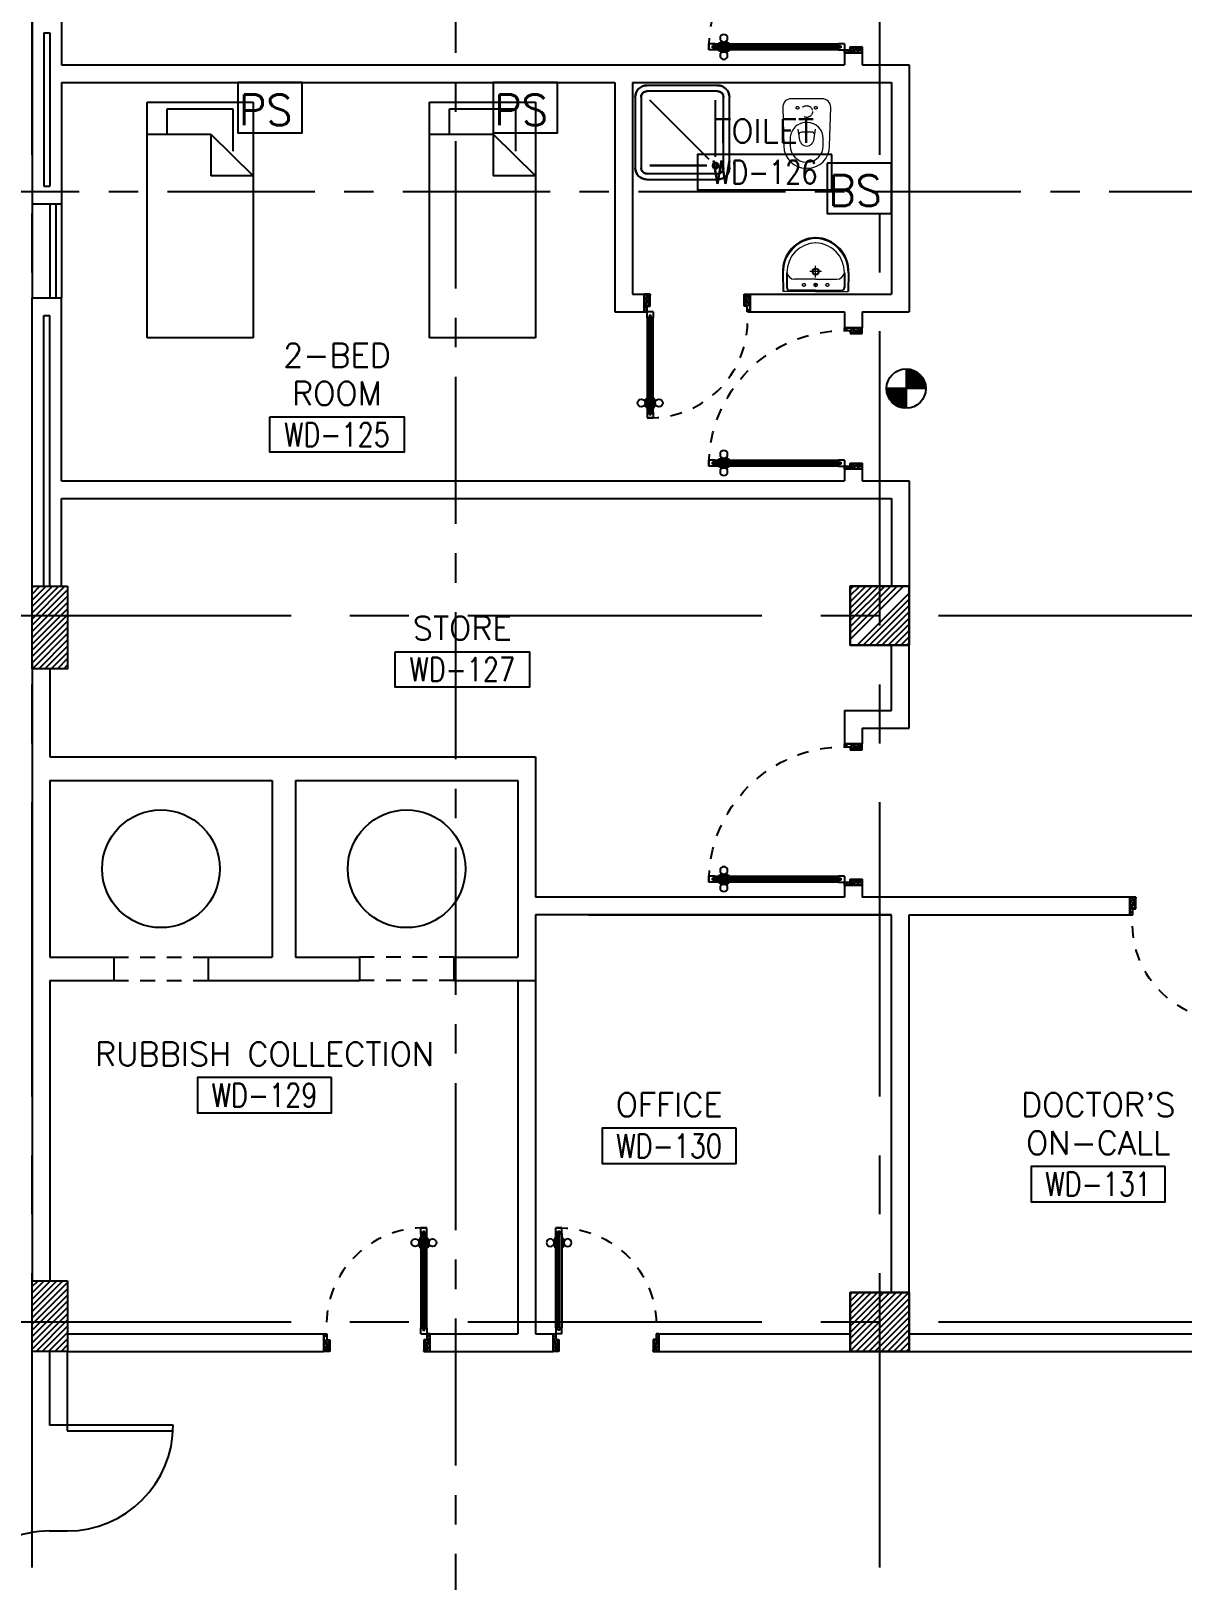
# Model space of a CAD drawing. Extents: x 88852.7 to 88945.7, y 39921.6 to 40001.1.
# Drawn here: x 88902.8 to 88912.58, y 39957.5 to 39970.67 of the extents above; entities that cross this region are included whole.
import ezdxf
from ezdxf.enums import TextEntityAlignment as Align

# ---------------------------------------------------------------- set-up
doc = ezdxf.new("R2010")
doc.units = 0
doc.header["$MEASUREMENT"] = 0
for name, pattern in [('CENTER', [2, 1.25, -0.25, 0.25, -0.25]), ('CENTERX2', [4, 2.5, -0.5, 0.5, -0.5]), ('DASHED', [0.75, 0.5, -0.25]), ('HIDDEN', [0.375, 0.25, -0.125]), ('HIDDEN2', [0.1875, 0.125, -0.0625])]:
    doc.linetypes.add(name, pattern=pattern)
doc.layers.get('0').update_dxf_attribs({"color": 11, "linetype": 'CONTINUOUS'})
for name, color, linetype in [('AXES', 11, 'CENTERX2'), ('AXES1', 11, 'CENTER'), ('COL', 11, 'CONTINUOUS'), ('DOOR', 11, 'CONTINUOUS'), ('E-SYSTEM', 4, 'CONTINUOUS'), ('FIX', 11, 'CONTINUOUS'), ('FUR', 11, 'CONTINUOUS'), ('HAT', 11, 'CONTINUOUS'), ('INSUL', 11, 'CONTINUOUS'), ('RM-BOX', 11, 'CONTINUOUS'), ('RM-NAME', 11, 'CONTINUOUS'), ('RM-NO', 11, 'CONTINUOUS'), ('SUNI-FUR', 11, 'CONTINUOUS'), ('WALL', 11, 'CONTINUOUS'), ('WIN', 11, 'CONTINUOUS')]:
    doc.layers.add(name, color=color, linetype=linetype)
doc.styles.add('ROMANS', font='ROMANS.shx', dxfattribs={"width": 0.6})

# ---------------------------------------------------------------- blocks, each defined once
blk = doc.blocks.new('WC1')
at = {"layer": 'FIX', "lineweight": 20}
for p, q in [((-210, 204), (-538, 194)), ((-475, 141), (-538, 141)), ((-727, 5), (-727, -5)), ((-674, 5), (-674, -5)), ((-534, 24), (-540, 0)), ((-540, 0), (-534, -24)), ((-395, 76), (-490, 60)), ((-339, 5), (-339, -5)), ((-137, 0), (-137, 131)), ((-137, -131), (-137, 0)), ((-490, -60), (-395, -76)), ((-538, -141), (-475, -141)), ((-538, -194), (-210, -204)), ((-213, -204), (-210, -204))]:
    blk.add_line(p, q, dxfattribs=at)
at = {"layer": 'FIX', "linetype": 'Continuous', "lineweight": 20}
blk.add_line((-420, -47), (-420, 45), dxfattribs=at)
at = {"layer": 'FIX', "linetype": 'HIDDEN2', "lineweight": 20, "ltscale": 0.3}
blk.add_circle((-245, 0), 49.8, dxfattribs=at)
at = {"layer": 'FIX', "linetype": 'HIDDEN', "lineweight": 20, "ltscale": 0.05}
for centre in [(-213, 78), (-213, -77)]:
    blk.add_circle(centre, 11.6, dxfattribs=at)
at = {"layer": 'FIX', "lineweight": 20}
for centre, radius, start, end in [((-538, 5), 189, 90, 180), ((-538, 5), 136, 90, 180), ((-475, 5), 136, 360, 90), ((-210, 131), 73, 360, 90), ((-473, -7), 68.2, 128.9242, 152.8468), ((-464, -18), 82, 108.496, 128.9242), ((-538, -5), 189, 180, 270), ((-538, -5), 136, 180, 270), ((-473, 7), 68.2, 207.1532, 231.0758), ((-464, 18), 82, 231.0758, 251.504), ((-475, -5), 136, 270, 0), ((-210, -131), 73, 270, 0)]:
    blk.add_arc(centre, radius, start, end, dxfattribs=at)
at = {"layer": 'FIX', "linetype": 'Continuous', "lineweight": 20}
for centre, start, end in [((-443, 46), 357.6662, 91.6121), ((-442, -46), 268.3879, 2.3338)]:
    blk.add_arc(centre, 22.3, start, end, dxfattribs=at)
blk = doc.blocks.new('SHR1')
at = {"layer": 'FIX'}
for p, q in [((-196, 196), (-700, 700)), ((-143, 218), (-143, 700)), ((-218, 143), (-700, 143))]:
    blk.add_line(p, q, dxfattribs=at)
for points in [[(-825, 125), (-825, 725, -0.414214), (-725, 825), (-125, 825, -0.414214), (-25, 725), (-25, 125, -0.414214), (-125, 25), (-725, 25, -0.414214)], [(-775, 125), (-775, 725, -0.414214), (-725, 775), (-125, 775, -0.414214), (-75, 725), (-75, 125, -0.414214), (-125, 75), (-725, 75, -0.414214)]]:
    blk.add_lwpolyline(points, format="xyb", close=True, dxfattribs=at)
for radius in [25, 15]:
    blk.add_circle((-143, 143), radius, dxfattribs=at)
blk = doc.blocks.new('LAV1')
at = {"layer": 'FIX', "linetype": 'DASHED', "lineweight": 20, "ltscale": 0.05}
for p, q in [((0, 170), (0, 270)), ((0, 170), (0, 270)), ((50, 220), (-50, 220))]:
    blk.add_line(p, q, dxfattribs=at)
at = {"layer": 'FIX', "linetype": 'ByBlock', "ltscale": 0.3}
for p, q in [((-280, 210), (-275, 50)), ((-245, 210), (-245, 85)), ((245, 210), (245, 85)), ((280, 210), (275, 50)), ((0, 60), (-220, 60)), ((0, 60), (220, 60))]:
    blk.add_line(p, q, dxfattribs=at)
at = {"layer": 'FIX', "linetype": 'Continuous', "lineweight": 20}
for p, q in [((-275, 210), (-275, 50)), ((0, 155), (-181, 155)), ((0, 155), (181, 155)), ((275, 210), (275, 50)), ((0, 50), (-275, 50)), ((0, 50), (-252, 50)), ((0, 50), (275, 50)), ((0, 50), (252, 50))]:
    blk.add_line(p, q, dxfattribs=at)
at = {"layer": 'FIX', "lineweight": 20}
for p, q in [((16, 107), (-15, 107)), ((0, 92), (0, 123))]:
    blk.add_line(p, q, dxfattribs=at)
for centre, radius in [((0, 220), 29.5), ((0, 220), 22.5), ((0, 107), 15.5)]:
    blk.add_circle(centre, radius, dxfattribs=at)
at = {"layer": 'FIX', "linetype": 'HIDDEN', "lineweight": 20, "ltscale": 0.05}
for centre in [(-100, 107), (100, 107)]:
    blk.add_circle(centre, 12.4, dxfattribs=at)
at = {"layer": 'FIX', "linetype": 'ByBlock', "ltscale": 0.3}
for centre, radius, start, end in [((7, 220), 287, 91.3776, 182.0064), ((-7, 220), 287, 357.9936, 88.6224), ((-220, 85), 24.9, 179.7021, 269.9486), ((220, 85), 24.9, 270.0514, 0.2979)]:
    blk.add_arc(centre, radius, start, end, dxfattribs=at)
at = {"layer": 'FIX', "linetype": 'Continuous', "lineweight": 20}
for centre, radius, start, end in [((8, 217), 283, 91.6988, 181.351), ((8, 212), 253, 91.7328, 180.4884), ((-8, 217), 283, 358.649, 88.3012), ((-8, 212), 253, 359.5116, 88.2672), ((-179, 222), 66.9, 190.2006, 268.0786), ((179, 222), 66.9, 271.9214, 349.7994)]:
    blk.add_arc(centre, radius, start, end, dxfattribs=at)
blk = doc.blocks.new('A$C376C1807')
at = {"layer": 'DOOR'}
for p, q in [((0, 0.9), (0, 0.85)), ((0.9, 0.9), (0, 0.9)), ((0, 0.85), (0.899, 0.85))]:
    blk.add_line(p, q, dxfattribs=at)
blk.add_arc((0, 0.9), 0.9, 270, 0, dxfattribs=at)
blk = doc.blocks.new('DOOR90')
at = {"layer": 'DOOR', "linetype": 'ByBlock'}
for p, q in [((0, 0), (-150, 0)), ((-200, -25), (-1000, -25)), ((-200, -42), (-1000, -42)), ((-200, -58), (-1000, -58)), ((-1000, -75), (-200, -75))]:
    blk.add_line(p, q, dxfattribs=at)
at = {"layer": 'DOOR', "color": 0, "linetype": 'ByBlock'}
for p, q in [((-150, 0), (-150, -25)), ((-150, 0), (0, 0)), ((0, -50), (0, 0)), ((-1050, -25), (-1050, -75)), ((-1050, -75), (-1050, -25)), ((-1000, -25), (-1050, -25)), ((-1000, -75), (-1050, -75)), ((-1020, -42), (-1020, -58)), ((-1000, -42), (-1020, -42)), ((-1000, -58), (-1020, -58)), ((-1000, -25), (-1000, -42)), ((-1000, -58), (-1000, -75)), ((-968, -25), (-968, -18)), ((-878, -18), (-968, -18)), ((-968, -75), (-968, -82)), ((-878, -82), (-968, -82)), ((-955, -18), (-955, -9)), ((-955, -9), (-890, -9)), ((-955, -18), (-890, -18)), ((-955, -82), (-955, -91)), ((-955, -82), (-890, -82)), ((-955, -91), (-890, -91)), ((-890, -18), (-890, -9)), ((-890, -82), (-890, -91)), ((-878, -25), (-878, -18)), ((-878, -75), (-878, -82)), ((-200, -42), (-200, -25)), ((-200, -25), (-150, -25)), ((-180, -42), (-200, -42)), ((-200, -75), (-200, -58)), ((-200, -58), (-180, -58)), ((-150, -75), (-200, -75)), ((-180, -58), (-180, -42)), ((-150, -75), (-150, -25)), ((-150, -25), (-100, -25)), ((-100, -25), (-100, -50)), ((-100, -50), (0, -50)), ((-150, -900), (-150, -875)), ((-150, -875), (-100, -875)), ((0, -900), (-150, -900)), ((-150, -900), (0, -900)), ((-100, -850), (0, -850)), ((-100, -875), (-100, -850)), ((0, -850), (0, -900))]:
    blk.add_line(p, q, dxfattribs=at)
at = {"layer": 'DOOR', "color": 9, "linetype": 'ByBlock'}
for p, q in [((0, -50), (-114, 0)), ((0, -50), (-40, 0)), ((0, -50), (-100, -37)), ((0, -850), (-114, -900)), ((0, -850), (-100, -863)), ((0, -850), (-40, -900))]:
    blk.add_line(p, q, dxfattribs=at)
at = {"layer": 'DOOR', "color": 0, "linetype": 'ByBlock'}
for centre in [(-923, 24), (-923, -124)]:
    blk.add_circle(centre, 32.4, dxfattribs=at)
at = {"layer": 'DOOR', "color": 9, "linetype": 'ByBlock'}
for centre, radius, start, end in [((0, -50), 74.4, 137.7764, 180), ((0, -50), 54.4, 113.2074, 180), ((0, -50), 154, 161.1053, 166.2858), ((0, -50), 134, 158.1598, 169.28), ((0, -50), 114, 154.0838, 167.3774), ((0, -50), 94.4, 148.0182, 180), ((0, -50), 34.4, 90, 180), ((0, -50), 14.4, 90, 180), ((0, -850), 154, 193.7142, 198.8947), ((0, -850), 134, 190.72, 201.8402), ((0, -850), 94.4, 180, 211.9818), ((0, -850), 74.4, 180, 222.2236), ((0, -850), 54.4, 180, 246.7926), ((0, -850), 34.4, 180, 270), ((0, -850), 14.4, 180, 270)]:
    blk.add_arc(centre, radius, start, end, dxfattribs=at)
at = {"layer": 'DOOR', "linetype": 'HIDDEN', "ltscale": 0.5}
blk.add_arc((-222, -50), 828, 178.2701, 275.003, dxfattribs=at)
blk = doc.blocks.new('C11')
at = {"layer": 'HAT'}
h = blk.add_hatch(dxfattribs=at)
h.set_pattern_fill('ANSI31', color=256, scale=300, style=0)
h.set_pattern_definition([(45, (-248556.182, -75061.005), (-26.5165043, 26.5165043), [])])
h.paths.add_polyline_path([(300, 700), (0, 700), (0, 350), (300, 350)])
h.paths.add_polyline_path([(300, 350), (0, 350), (0, 0), (300, 0)])
at = {"layer": 'COL'}
blk.add_lwpolyline([(300, 700), (300, 0), (0, 0), (0, 700)], close=True, dxfattribs=at)
blk = doc.blocks.new('AH20A')
at = {"layer": 'FUR'}
for p, q in [((0, 0.5), (0, -0.5)), ((1, 0.5), (0, 0.5)), ((0.1358, 0.5), (0.1358, -0.0987)), ((1, -0.5), (1, 0.5)), ((0.1358, 0.3112), (0.0277, 0.3112)), ((0.0277, 0.3112), (0.0277, -0.3087)), ((0.1358, -0.0987), (0.3125, -0.5)), ((0.1358, -0.0987), (0.3125, -0.0987)), ((0.3125, -0.5), (0.3125, -0.0987)), ((0.0277, -0.3087), (0.2076, -0.3087)), ((0, -0.5), (1, -0.5))]:
    blk.add_line(p, q, dxfattribs=at)
blk = doc.blocks.new('RM1')
at = {"layer": 'RM-BOX'}
blk.add_lwpolyline([(570, -200), (-570, -200), (-570, -500), (570, -500)], close=True, dxfattribs=at)
at = {"layer": 'RM-NAME', "style": 'ROMANS'}
for tag, p in [('ROOMNAME1', (0, 324)), ('ROOMNAME2', (0, 0))]:
    blk.add_attdef(tag, text='', height=200, dxfattribs=at).set_placement(p, align=Align.MIDDLE)
at = {"layer": 'RM-NO', "style": 'ROMANS', "width": 0.8}
blk.add_attdef('ROOMNO', text='', height=200, dxfattribs=at).set_placement((0, -350), align=Align.MIDDLE)
blk = doc.blocks.new('DOOR100')
at = {"layer": 'DOOR', "color": 0, "linetype": 'ByBlock'}
for p, q in [((-92, 1206), (-92, 1141)), ((-83, 1206), (-92, 1206)), ((-83, 1129), (-83, 1219)), ((-76, 1219), (-83, 1219)), ((-83, 1206), (-83, 1141)), ((-76, 1251), (-76, 1301)), ((-76, 1301), (-26, 1301)), ((-26, 1301), (-76, 1301)), ((-59, 1251), (-76, 1251)), ((-59, 1251), (-59, 1271)), ((-43, 1271), (-59, 1271)), ((-43, 1251), (-43, 1271)), ((-26, 1251), (-43, 1251)), ((-26, 1251), (-26, 1301)), ((-26, 1219), (-19, 1219)), ((-19, 1129), (-19, 1219)), ((-19, 1206), (-19, 1141)), ((-19, 1206), (-10, 1206)), ((-10, 1206), (-10, 1141)), ((-83, 1141), (-92, 1141)), ((-76, 1129), (-83, 1129)), ((-26, 1129), (-19, 1129)), ((-19, 1141), (-10, 1141)), ((-1201, 0), (-1201, 150)), ((-1201, 150), (-1176, 150)), ((-1201, 150), (-1201, 0)), ((-1176, 150), (-1176, 100)), ((-76, 200), (-59, 200)), ((-76, 150), (-76, 200)), ((-76, 150), (-26, 150)), ((-59, 200), (-59, 180)), ((-59, 180), (-43, 180)), ((-43, 200), (-26, 200)), ((-43, 180), (-43, 200)), ((-26, 200), (-26, 150)), ((-1, 150), (-26, 150)), ((-26, 150), (-26, 100)), ((-1, 150), (-1, 0)), ((-1151, 0), (-1201, 0)), ((-1176, 100), (-1151, 100)), ((-1151, 100), (-1151, 0)), ((-51, 100), (-51, 0)), ((-26, 100), (-51, 100)), ((-51, 0), (-1, 0))]:
    blk.add_line(p, q, dxfattribs=at)
at = {"layer": 'DOOR', "linetype": 'ByBlock'}
for p, q in [((-76, 1251), (-76, 200)), ((-59, 200), (-59, 1251)), ((-43, 200), (-43, 1251)), ((-26, 200), (-26, 1251))]:
    blk.add_line(p, q, dxfattribs=at)
at = {"layer": 'DOOR', "color": 9, "linetype": 'ByBlock'}
for p, q in [((-1151, 0), (-1201, 114)), ((-1151, 0), (-1201, 40)), ((-1151, 0), (-1164, 100)), ((-51, 0), (-1, 114)), ((-51, 0), (-38, 100)), ((-51, 0), (-1, 40))]:
    blk.add_line(p, q, dxfattribs=at)
at = {"layer": 'DOOR', "color": 0, "linetype": 'ByBlock'}
for centre in [(-125, 1174), (22, 1174)]:
    blk.add_circle(centre, 32.4, dxfattribs=at)
at = {"layer": 'DOOR', "linetype": 'HIDDEN', "ltscale": 0.5}
blk.add_arc((-27, 152), 1149, 89.961, 180.0931, dxfattribs=at)
at = {"layer": 'DOOR', "color": 9, "linetype": 'ByBlock'}
for centre, radius, start, end in [((-1151, 0), 154, 103.7142, 108.8947), ((-1151, 0), 134, 100.72, 111.8402), ((-51, 0), 134, 68.1598, 79.28), ((-51, 0), 154, 71.1053, 76.2858), ((-1151, 0), 94.4, 90, 121.9818), ((-1151, 0), 74.4, 90, 132.2236), ((-1151, 0), 54.4, 90, 156.7926), ((-1151, 0), 34.4, 90, 180), ((-1151, 0), 14.4, 90, 180), ((-51, 0), 94.4, 58.0182, 90), ((-51, 0), 74.4, 47.7764, 90), ((-51, 0), 54.4, 23.2074, 90), ((-51, 0), 34.4, 0, 90), ((-51, 0), 14.4, 0, 90), ((-51, 0), 114, 64.0838, 77.3774)]:
    blk.add_arc(centre, radius, start, end, dxfattribs=at)
blk = doc.blocks.new('*X76')
at = {"color": 0}
for p, q in [((227926, 149490), (228426, 149990)), ((227929, 149546), (228373, 149990)), ((227929, 149599), (228319, 149990)), ((227929, 149652), (228266, 149990)), ((227929, 149705), (228213, 149990)), ((227929, 149758), (228160, 149990)), ((227929, 149811), (228107, 149990)), ((227929, 149864), (228054, 149990)), ((227929, 149917), (228001, 149990)), ((227929, 149970), (227948, 149990)), ((227979, 149490), (228429, 149940)), ((228032, 149490), (228429, 149887)), ((228085, 149490), (228429, 149834)), ((228138, 149490), (228429, 149781)), ((228191, 149490), (228429, 149728)), ((228244, 149490), (228429, 149675)), ((228297, 149490), (228429, 149622)), ((228350, 149490), (228429, 149568)), ((228403, 149490), (228429, 149515))]:
    blk.add_line(p, q, dxfattribs=at)
blk = doc.blocks.new('COL50')
at = {"layer": 'COL'}
blk.add_lwpolyline([(-250, 250), (-250, -250), (250, -250), (250, 250)], close=True, dxfattribs=at)
blk = doc.blocks.new('*X77')
at = {"color": 0}
for p, q in [((227929, 155538), (228380, 155990)), ((227929, 155592), (228327, 155990)), ((227929, 155645), (228274, 155990)), ((227929, 155698), (228221, 155990)), ((227929, 155751), (228168, 155990)), ((227929, 155804), (228115, 155990)), ((227929, 155857), (228062, 155990)), ((227929, 155910), (228009, 155990)), ((227929, 155963), (227956, 155990)), ((227986, 155490), (228429, 155932)), ((228039, 155490), (228429, 155879)), ((228092, 155490), (228429, 155826)), ((228145, 155490), (228429, 155773)), ((228198, 155490), (228429, 155720)), ((228251, 155490), (228429, 155667)), ((228304, 155490), (228429, 155614)), ((228357, 155490), (228429, 155561)), ((228410, 155490), (228429, 155508))]:
    blk.add_line(p, q, dxfattribs=at)

msp = doc.modelspace()

# ---------------------------------------------------------------- hatches: boundary and pattern name
at = {"layer": 'HAT'}
h = msp.add_hatch(dxfattribs=at)
h.set_pattern_fill('ANSI31', color=256, scale=0.3, style=0)
h.set_pattern_definition([(45, (88602.274076, 39904.688557), (-0.0265165043, 0.0265165043), [])])
h.paths.add_polyline_path([(88903.1103, 39960.0496), (88902.8103, 39960.0496), (88902.8103, 39959.6996), (88903.1103, 39959.6996)])
h.paths.add_polyline_path([(88903.1103, 39959.6996), (88902.8103, 39959.6996), (88902.8103, 39959.4496), (88903.1103, 39959.4496)])

# ---------------------------------------------------------------- linework, layer by layer
at = {"layer": 'AXES'}
for p, q in [((88910.0103, 39921.6153), (88910.0103, 40000.4279)), ((88902.8103, 39921.6153), (88902.8103, 40000.0779)), ((88945.0103, 39965.6996), (88876.9703, 39965.6996)), ((88945.0103, 39959.6996), (88876.9703, 39959.6996))]:
    msp.add_line(p, q, dxfattribs=at)
at = {"layer": 'AXES1'}
for p, q in [((88906.4103, 39928.4796), (88906.4103, 39987.2996)), ((88935.2103, 39969.2996), (88876.9703, 39969.2996))]:
    msp.add_line(p, q, dxfattribs=at)
at = {"layer": 'COL'}
for p, q in [((88902.9603, 39964.4995), (88907.0853, 39964.4995)), ((88902.9603, 39964.2995), (88904.8478, 39964.2995)), ((88904.8478, 39964.2995), (88904.8478, 39962.7995)), ((88905.0478, 39964.2995), (88905.0478, 39962.7995)), ((88905.0478, 39964.2995), (88906.9353, 39964.2995)), ((88902.9603, 39962.7995), (88903.504, 39962.7995)), ((88903.504, 39962.7995), (88903.504, 39962.5995)), ((88904.304, 39962.7995), (88904.304, 39962.5995)), ((88904.304, 39962.7995), (88904.8478, 39962.7995)), ((88905.0478, 39962.7995), (88905.5915, 39962.7995)), ((88905.5915, 39962.7995), (88905.5915, 39962.5995)), ((88906.3915, 39962.7995), (88906.9353, 39962.7995)), ((88906.3915, 39962.7995), (88906.3915, 39962.5995)), ((88902.9603, 39962.5995), (88903.504, 39962.5995)), ((88904.304, 39962.5995), (88905.5915, 39962.5995)), ((88906.3915, 39962.5995), (88907.0853, 39962.5995))]:
    msp.add_line(p, q, dxfattribs=at)
msp.add_lwpolyline([(88903.1103, 39960.0496), (88903.1103, 39959.4496), (88902.8103, 39959.4496), (88902.8103, 39960.0496)], close=True, dxfattribs=at)
at = {"layer": 'DOOR', "linetype": 'Continuous'}
msp.add_line((88902.9582, 39957.9246), (88903.1082, 39957.9246), dxfattribs=at)
at = {"layer": 'E-SYSTEM', "color": 4}
for p, q in [((88910.235, 39967.7958), (88910.235, 39967.4615)), ((88910.235, 39967.7837), (88910.2467, 39967.7954)), ((88910.235, 39967.766), (88910.2625, 39967.7935)), ((88910.235, 39967.7483), (88910.2771, 39967.7904)), ((88910.235, 39967.7306), (88910.2906, 39967.7863)), ((88910.235, 39967.713), (88910.3032, 39967.7812)), ((88910.235, 39967.6953), (88910.315, 39967.7754)), ((88910.235, 39967.6776), (88910.3261, 39967.7688)), ((88910.235, 39967.6599), (88910.3365, 39967.7614)), ((88910.235, 39967.6422), (88910.3462, 39967.7534)), ((88910.239, 39967.6286), (88910.3552, 39967.7448)), ((88910.2567, 39967.6286), (88910.3635, 39967.7355)), ((88910.2744, 39967.6286), (88910.3712, 39967.7255)), ((88910.2921, 39967.6286), (88910.3782, 39967.7148)), ((88910.4021, 39967.6286), (88910.0678, 39967.6286)), ((88910.0682, 39967.6169), (88910.0799, 39967.6286)), ((88910.0701, 39967.6011), (88910.0976, 39967.6286)), ((88910.0732, 39967.5865), (88910.1153, 39967.6286)), ((88910.0773, 39967.573), (88910.133, 39967.6286)), ((88910.0824, 39967.5604), (88910.1506, 39967.6286)), ((88910.0882, 39967.5485), (88910.1683, 39967.6286)), ((88910.0948, 39967.5375), (88910.186, 39967.6286)), ((88910.1021, 39967.5271), (88910.2037, 39967.6286)), ((88910.1101, 39967.5174), (88910.2214, 39967.6286)), ((88910.1188, 39967.5084), (88910.235, 39967.6246)), ((88910.1281, 39967.5001), (88910.235, 39967.6069)), ((88910.1381, 39967.4924), (88910.235, 39967.5892)), ((88910.3097, 39967.6286), (88910.3845, 39967.7034)), ((88910.3274, 39967.6286), (88910.39, 39967.6912)), ((88910.3451, 39967.6286), (88910.3946, 39967.6782)), ((88910.3628, 39967.6286), (88910.3983, 39967.6642)), ((88910.3804, 39967.6286), (88910.4009, 39967.6491)), ((88910.3981, 39967.6286), (88910.4021, 39967.6326)), ((88910.1488, 39967.4854), (88910.235, 39967.5715)), ((88910.1602, 39967.4791), (88910.235, 39967.5539)), ((88910.1724, 39967.4736), (88910.235, 39967.5362)), ((88910.1854, 39967.469), (88910.235, 39967.5185)), ((88910.1994, 39967.4653), (88910.235, 39967.5008)), ((88910.2145, 39967.4627), (88910.235, 39967.4831)), ((88910.231, 39967.4615), (88910.235, 39967.4655))]:
    msp.add_line(p, q, dxfattribs=at)
for points in [[(88904.558, 39970.2296), (88904.558, 39969.8009), (88905.1032, 39969.8009), (88905.1032, 39970.2296)], [(88906.7278, 39970.2296), (88906.7278, 39969.8009), (88907.273, 39969.8009), (88907.273, 39970.2296)], [(88909.565, 39969.5439), (88909.565, 39969.1153), (88910.1103, 39969.1153), (88910.1103, 39969.5439)]]:
    msp.add_lwpolyline(points, close=True, dxfattribs=at)
msp.add_circle((88910.235, 39967.6286), 0.1672, dxfattribs=at)
at = {"layer": 'FIX'}
for p, q in [((88907.9333, 39970.1046), (88907.9333, 39969.5046)), ((88907.9833, 39970.1046), (88907.9833, 39969.5046)), ((88908.6333, 39970.2046), (88908.0333, 39970.2046)), ((88908.6333, 39970.1546), (88908.0333, 39970.1546)), ((88908.6156, 39969.5972), (88908.6156, 39970.0796)), ((88908.6833, 39969.5046), (88908.6833, 39970.1046)), ((88908.7333, 39969.5046), (88908.7333, 39970.1046)), ((88908.0333, 39969.4546), (88908.6333, 39969.4546)), ((88908.5406, 39969.5222), (88908.0583, 39969.5222)), ((88908.0333, 39969.4046), (88908.6333, 39969.4046))]:
    msp.add_line(p, q, dxfattribs=at)
at = {"layer": 'FIX', "color": 32, "linetype": 'DASHED', "lineweight": 20, "ltscale": 0.05}
msp.add_line((88909.5158, 39968.6226), (88909.4158, 39968.6226), dxfattribs=at)
at = {"layer": 'FIX', "extrusion": (0, 0, -1)}
for centre, major_axis, start_param, end_param in [((88908.0333, 39970.1046), (-0.0707, 0.0707), 5.4977871, 7.0685835), ((88908.0333, 39970.1046), (-0.0354, 0.0354), 5.4977871, 7.0685835), ((88908.6333, 39970.1046), (-0.0707, 0.0707), 0.7853982, 2.3561945), ((88908.6333, 39970.1046), (-0.0354, 0.0354), 0.7853982, 2.3561945), ((88908.0333, 39969.5046), (-0.0707, 0.0707), 3.9269908, 5.4977871), ((88908.0333, 39969.5046), (0.0354, 0.0354), 2.3561945, 3.9269908), ((88908.6156, 39969.5222), (-0.0177, 0.0177), 3.9269908, 10.2101761), ((88908.6156, 39969.5222), (-0.0106, 0.0106), 3.9269908, 10.2101761), ((88908.6333, 39969.5046), (0.0707, 0.0707), 0.7853982, 2.3561945), ((88908.6333, 39969.5046), (0.0354, 0.0354), 0.7853982, 2.3561945)]:
    msp.add_ellipse(centre, major_axis=major_axis, ratio=1, start_param=start_param, end_param=end_param, dxfattribs=at)
at = {"layer": 'INSUL'}
for p, q in [((88902.9103, 39970.6496), (88902.9603, 39970.6496)), ((88902.9103, 39970.6496), (88902.9103, 39969.3496)), ((88902.9603, 39970.6496), (88902.9603, 39969.3496)), ((88902.9103, 39969.3496), (88902.9603, 39969.3496)), ((88902.9103, 39968.2496), (88902.9603, 39968.2496)), ((88902.9103, 39965.9496), (88902.9103, 39968.2496)), ((88902.9103, 39968.2496), (88902.9603, 39968.2496)), ((88902.9603, 39965.9496), (88902.9603, 39968.2496))]:
    msp.add_line(p, q, dxfattribs=at)
at = {"layer": 'SUNI-FUR', "linetype": 'HIDDEN2'}
for p, q in [((88903.504, 39962.7995), (88904.304, 39962.7995)), ((88906.3915, 39962.7995), (88905.5915, 39962.7995)), ((88903.504, 39962.5995), (88904.304, 39962.5995)), ((88906.3915, 39962.5995), (88905.5915, 39962.5995))]:
    msp.add_line(p, q, dxfattribs=at)
at = {"layer": 'SUNI-FUR'}
for centre in [(88903.904, 39963.5495), (88905.9915, 39963.5495)]:
    msp.add_circle(centre, 0.5, dxfattribs=at)
at = {"layer": 'WALL'}
for p, q in [((88902.8103, 39970.7996), (88902.8103, 39969.1996)), ((88903.0603, 39970.7996), (88903.0603, 39970.3796)), ((88903.0603, 39970.3796), (88909.7103, 39970.3796)), ((88909.8603, 39970.3796), (88910.2603, 39970.3796)), ((88903.0603, 39970.2296), (88903.0603, 39969.1996)), ((88903.0603, 39970.2296), (88907.7603, 39970.2296)), ((88907.9103, 39970.2296), (88910.1103, 39970.2296)), ((88902.8103, 39969.1996), (88903.0603, 39969.1996)), ((88902.8103, 39968.3996), (88903.0603, 39968.3996)), ((88902.8103, 39965.9496), (88902.8103, 39968.3996)), ((88902.8103, 39965.9496), (88902.8103, 39968.3996)), ((88902.8103, 39968.3996), (88903.0603, 39968.3996)), ((88903.0603, 39966.8446), (88903.0603, 39968.3996)), ((88903.0603, 39966.8446), (88903.0603, 39968.3996)), ((88907.9103, 39968.4296), (88908.0103, 39968.4296)), ((88908.9103, 39968.4296), (88910.1103, 39968.4296)), ((88907.7603, 39968.2796), (88908.0103, 39968.2796)), ((88908.9103, 39968.2796), (88909.7103, 39968.2796)), ((88909.8603, 39968.2796), (88910.2603, 39968.2796)), ((88903.0603, 39966.8446), (88909.7103, 39966.8446)), ((88909.8603, 39966.8446), (88910.2603, 39966.8446)), ((88903.0603, 39965.9496), (88903.0603, 39966.6946)), ((88903.0603, 39966.6946), (88910.1103, 39966.6946)), ((88910.1103, 39964.8946), (88910.1103, 39965.4496)), ((88910.2603, 39964.7446), (88910.2603, 39965.4496)), ((88910.2603, 39964.7446), (88910.2603, 39965.4496)), ((88902.8103, 39965.2996), (88902.8103, 39960.0496)), ((88902.9603, 39965.2496), (88902.9603, 39964.4995)), ((88909.7103, 39964.8946), (88910.1103, 39964.8946)), ((88909.8603, 39964.7446), (88910.2603, 39964.7446)), ((88907.0853, 39964.4995), (88907.0853, 39963.3096)), ((88902.9603, 39964.2995), (88902.9603, 39962.7995)), ((88906.9353, 39964.2995), (88906.9353, 39962.7995)), ((88909.7103, 39963.3096), (88907.0853, 39963.3096)), ((88910.1103, 39963.3096), (88909.8603, 39963.3096)), ((88912.1353, 39963.3096), (88909.8603, 39963.3096)), ((88912.1353, 39963.1596), (88912.1353, 39963.3096)), ((88907.0853, 39963.1596), (88907.0853, 39962.7495)), ((88907.0853, 39963.1596), (88907.0853, 39959.5996)), ((88910.1103, 39963.1596), (88907.0853, 39963.1596)), ((88907.5353, 39963.1596), (88910.1103, 39963.1596)), ((88910.1103, 39959.9496), (88910.1103, 39963.1596)), ((88910.2603, 39959.9496), (88910.2603, 39963.1596)), ((88910.2603, 39963.1596), (88912.1353, 39963.1596)), ((88902.9603, 39962.5995), (88902.9603, 39960.0496)), ((88906.9353, 39962.5995), (88906.9353, 39959.5996)), ((88902.9603, 39961.1496), (88902.9603, 39960.0496)), ((88903.1129, 39959.5996), (88905.2853, 39959.5996)), ((88903.1129, 39959.5996), (88905.2853, 39959.5996)), ((88905.2853, 39959.5996), (88905.2853, 39959.4496)), ((88906.1853, 39959.5996), (88906.9353, 39959.5996)), ((88906.1853, 39959.5996), (88906.1853, 39959.4496)), ((88907.0853, 39959.5996), (88907.2353, 39959.5996)), ((88907.2353, 39959.5996), (88907.2353, 39959.4496)), ((88907.2353, 39959.5996), (88907.2353, 39959.4496)), ((88908.1353, 39959.5996), (88908.1353, 39959.4496)), ((88908.1353, 39959.5996), (88909.7603, 39959.5996)), ((88910.2603, 39959.5996), (88913.5353, 39959.5996)), ((88902.9582, 39959.4496), (88902.9582, 39958.8246)), ((88903.1082, 39959.4496), (88903.1082, 39958.8246)), ((88903.1129, 39959.4496), (88905.2853, 39959.4496)), ((88903.1129, 39959.4496), (88905.2853, 39959.4496)), ((88906.1853, 39959.4496), (88907.2353, 39959.4496)), ((88908.1353, 39959.4496), (88909.7603, 39959.4496)), ((88910.2603, 39959.4496), (88917.1104, 39959.4496)), ((88903.1082, 39958.8246), (88902.9582, 39958.8246))]:
    msp.add_line(p, q, dxfattribs=at)
at = {"layer": 'WALL', "linetype": 'ByBlock'}
for p, q in [((88909.7103, 39970.4801), (88909.7103, 39970.3796)), ((88909.8603, 39970.4801), (88909.7103, 39970.4801)), ((88909.8603, 39970.4801), (88909.8603, 39970.3796)), ((88910.2603, 39970.3796), (88910.2603, 39968.2796)), ((88907.7603, 39970.2296), (88907.7603, 39968.2796)), ((88907.9103, 39970.2296), (88907.9103, 39968.4296)), ((88910.1103, 39970.2296), (88910.1103, 39968.4296)), ((88908.0103, 39968.4296), (88908.0103, 39968.2796)), ((88909.7103, 39968.2796), (88909.7103, 39968.1451)), ((88909.8603, 39968.2796), (88909.8603, 39968.1451)), ((88909.8603, 39968.1451), (88909.7103, 39968.1451)), ((88909.7103, 39966.9451), (88909.7103, 39966.8446)), ((88909.8603, 39966.9451), (88909.7103, 39966.9451)), ((88909.8603, 39966.9451), (88909.8603, 39966.8446)), ((88910.2603, 39966.8446), (88910.2603, 39965.9496)), ((88910.1103, 39966.6946), (88910.1103, 39965.9496)), ((88909.7103, 39964.8946), (88909.7103, 39964.6101)), ((88909.8603, 39964.7446), (88909.8603, 39964.6101)), ((88909.8603, 39964.6101), (88909.7103, 39964.6101)), ((88909.7103, 39963.4101), (88909.7103, 39963.3096)), ((88909.8603, 39963.4101), (88909.7103, 39963.4101)), ((88909.8603, 39963.4101), (88909.8603, 39963.3096))]:
    msp.add_line(p, q, dxfattribs=at)
at = {"layer": 'WALL', "color": 250, "linetype": 'ByBlock', "ltscale": 0.3}
msp.add_line((88908.7658, 39969.5447), (88908.7678, 39969.5427), dxfattribs=at)
at = {"layer": 'WALL', "linetype": 'ByBlock', "ltscale": 0.3}
for points in [[(88909.7603, 39965.4496), (88910.2603, 39965.4496), (88910.2603, 39965.9496), (88909.7603, 39965.9496)], [(88910.2603, 39959.9496), (88909.7603, 39959.9496), (88909.7603, 39959.4496), (88910.2603, 39959.4496)]]:
    msp.add_lwpolyline(points, close=True, dxfattribs=at)
at = {"layer": 'WIN'}
for p, q in [((88902.8103, 39969.1996), (88902.8103, 39968.3996)), ((88902.9603, 39969.1996), (88902.9603, 39968.3996)), ((88903.0103, 39969.1996), (88903.0103, 39968.3996)), ((88903.0603, 39969.1996), (88903.0603, 39968.3996))]:
    msp.add_line(p, q, dxfattribs=at)

# ---------------------------------------------------------------- block references
at = {"layer": 'COL', "linetype": 'ByBlock', "xscale": 0.001, "yscale": 0.001, "zscale": 0.001}
msp.add_blockref('C11', (88902.8103, 39965.2496), dxfattribs=at)
at = {"layer": 'COL', "xscale": -0.001, "yscale": 0.001, "zscale": 0.001}
for p in [(88910.0103, 39965.6996), (88910.0103, 39959.6996)]:
    msp.add_blockref('COL50', p, dxfattribs=at)
at = {"layer": 'DOOR', "color": 0, "linetype": 'ByBlock', "yscale": 0.001, "zscale": 0.001}
for name, p, xscale, rotation in [('DOOR100', (88909.8603, 39970.4801), -0.001, 90), ('DOOR90', (88908.0103, 39968.4296), 0.001, 90), ('DOOR100', (88909.8603, 39966.9451), -0.001, 90), ('DOOR100', (88909.8603, 39963.4101), -0.001, 90), ('DOOR90', (88913.0353, 39963.3096), -0.001, 270), ('DOOR90', (88906.188, 39959.4496), 0.001, 270), ('DOOR90', (88907.2353, 39959.4503), -0.001, 90)]:
    msp.add_blockref(name, p, dxfattribs=dict(at, xscale=xscale, rotation=rotation))
at = {"layer": 'DOOR', "linetype": 'Continuous'}
msp.add_blockref('A$C376C1807', (88903.1082, 39957.9246), dxfattribs=at)
at = {"layer": 'DOOR', "linetype": 'Continuous', "rotation": 180}
msp.add_blockref('A$C376C1807', (88902.9582, 39957.9246), dxfattribs=at)
at = {"layer": 'FIX', "rotation": 90}
for name, p, xscale, yscale, zscale in [('SHR1', (88908.7583, 39969.3796), -0.000999999996565748, 0.000999999996565748, 0.001), ('WC1', (88909.3903, 39970.2276), 0.000999999996565748, 0.000999999996565748, 0.001), ('AH20A', (88904.2383, 39970.0613), -2, 0.9, 2), ('AH20A', (88906.6371, 39970.0613), -2, 0.9, 2)]:
    msp.add_blockref(name, p, dxfattribs=dict(at, xscale=xscale, yscale=yscale, zscale=zscale))
at = {"layer": 'FIX', "xscale": 0.001000000003841706, "yscale": 0.000999999996565748, "zscale": 0.001}
msp.add_blockref('LAV1', (88909.4663, 39968.4026), dxfattribs=at)
at = {"layer": 'HAT', "xscale": 0.001, "yscale": 0.001, "zscale": 0.001}
for name in ['*X77', '*X76']:
    msp.add_blockref(name, (88681.8317, 39809.9598), dxfattribs=at)
at = {"layer": 'RM-NAME', "xscale": 0.001, "yscale": 0.001, "zscale": 0.001}
for p, values in [((88909.0332, 39969.8169), {'ROOMNO': 'WD-126', 'ROOMNAME2': 'TOILET'}), ((88904.7845, 39961.9762), {'ROOMNO': 'WD-129', 'ROOMNAME2': 'RUBBISH COLLECTION'}), ((88908.2219, 39961.5453), {'ROOMNO': 'WD-130', 'ROOMNAME2': 'OFFICE'}), ((88911.8668, 39961.2215), {'ROOMNO': 'WD-131', 'ROOMNAME2': 'ON-CALL', 'ROOMNAME1': "DOCTOR'S"})]:
    msp.add_blockref('RM1', p, dxfattribs=at).add_auto_attribs(values)
at = {"layer": 'RM-NAME'}
ref = msp.add_blockref('RM1', (88905.3995, 39967.5881), dxfattribs=dict(at, xscale=-0.001, yscale=0.001, zscale=0.001))
ref.add_attrib('ROOMNO', 'WD-125', dxfattribs={"layer": 'RM-NO', "height": 0.2, "style": 'ROMANS', "width": 0.8}).set_placement((88905.3995, 39967.2381), align=Align.MIDDLE)
ref.add_attrib('ROOMNAME2', 'ROOM', dxfattribs={"height": 0.2, "style": 'ROMANS'}).set_placement((88905.3995, 39967.5881), align=Align.MIDDLE)
ref.add_attrib('ROOMNAME1', '2-BED', dxfattribs={"height": 0.2, "style": 'ROMANS'}).set_placement((88905.3995, 39967.9119), align=Align.MIDDLE)
ref = msp.add_blockref('RM1', (88906.4641, 39965.5937), dxfattribs=dict(at, xscale=-0.001, yscale=0.001, zscale=0.001))
ref.add_attrib('ROOMNO', 'WD-127', dxfattribs={"layer": 'RM-NO', "height": 0.2, "style": 'ROMANS', "width": 0.8}).set_placement((88906.4641, 39965.2437), align=Align.MIDDLE)
ref.add_attrib('ROOMNAME2', 'STORE', dxfattribs={"height": 0.2, "style": 'ROMANS'}).set_placement((88906.4641, 39965.5937), align=Align.MIDDLE)

# ---------------------------------------------------------------- texts
at = {"layer": 'E-SYSTEM', "color": 4, "style": 'ROMANS'}
for s, p in [('PS', (88904.5653, 39969.8663)), ('PS', (88906.7351, 39969.8663)), ('BS', (88909.5723, 39969.1806))]:
    msp.add_text(s, height=0.26, dxfattribs=at).set_placement(p)

doc.saveas('drawing.dxf')
